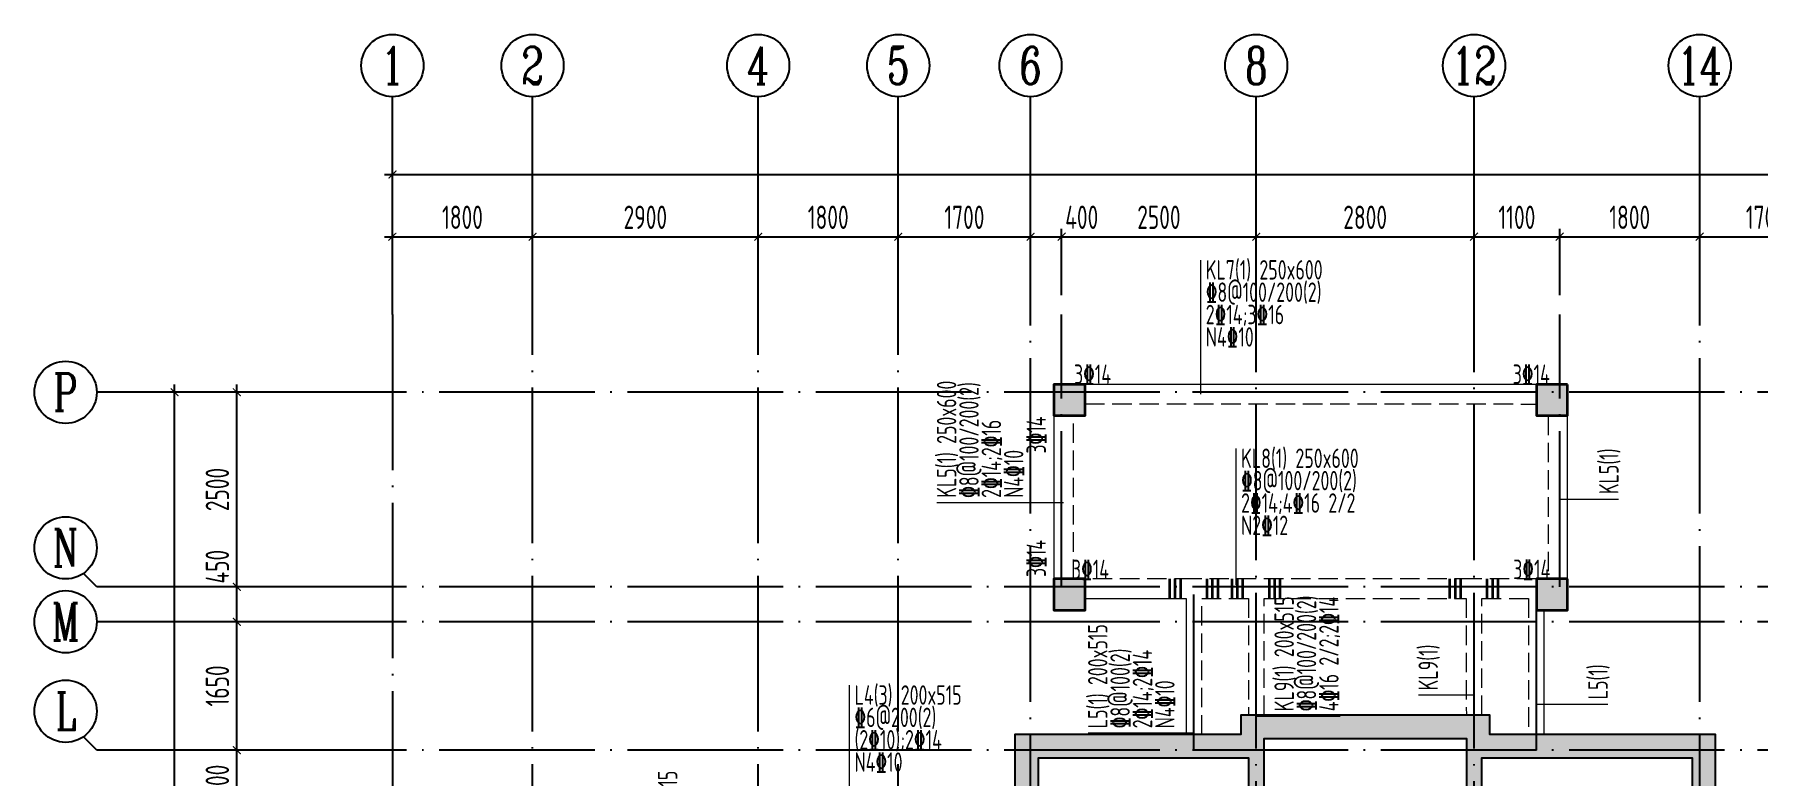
# Model space of a CAD drawing. Extents: x -461650 to 361314, y 245336 to 769729.
# Drawn here: x 99874 to 122029, y 714157 to 723697 of the extents above; entities that cross this region are included whole.
import ezdxf
from ezdxf.enums import TextEntityAlignment as Align

# ---------------------------------------------------------------- set-up
doc = ezdxf.new("R2010")
doc.units = 0
doc.header["$LTSCALE"] = 1000
doc.linetypes.add('DASH', pattern=[0.35, 0.25, -0.1])
doc.linetypes.add('DOTE', pattern=[2.42, 2, -0.2, 0.02, -0.2])
doc.layers.get('0').update_dxf_attribs({"linetype": 'CONTINUOUS'})
doc.layers.get('DEFPOINTS').update_dxf_attribs({"linetype": 'CONTINUOUS'})
for name, color, linetype in [('A-AXIS', 1, 'CONTINUOUS'), ('A-DOTE', 10, 'DOTE'), ('AXIS_NUM', 7, 'CONTINUOUS'), ('S-L主梁线', 4, 'DASH'), ('S-L梁编号', 6, 'CONTINUOUS'), ('S-L梁配筋', 7, 'CONTINUOUS'), ('S-Q墙填充', 252, 'CONTINUOUS'), ('S-Q墙实线', 6, 'CONTINUOUS'), ('S-Y一般标注', 3, 'CONTINUOUS'), ('S-Z柱填充', 252, 'CONTINUOUS'), ('S-Z柱实线', 6, 'CONTINUOUS')]:
    doc.layers.add(name, color=color, linetype=linetype)
doc.layers.add('梁附加箍筋', color=1, linetype='CONTINUOUS', lineweight=35)
doc.styles.add('TSSD_Axis', font='complex.shx', dxfattribs={"width": 0.7, "bigfont": 'hztxt.shx'})
doc.styles.add('TSSD_DIMENSION', font='Tssdeng.shx', dxfattribs={"width": 0.7, "bigfont": 'tssdchn.shx'})
doc.styles.add('TSSD_REIN', font='tssdeng.shx', dxfattribs={"width": 0.7, "height": 300, "bigfont": 'tssdchn.shx'})
doc.dimstyles.new('TSSD_100_100', dxfattribs={"dimtxt": 300, "dimasz": 100, "dimexe": 100, "dimexo": 250, "dimgap": 100, "dimtad": 1, "dimdec": 0, "dimzin": 0, "dimdsep": 46, "dimtxsty": 'TSSD_DIMENSION', "dimblk": 'ARCHTICK', "dimcen": 0, "dimdle": 100, "dimclrt": 7, "dimadec": 0, "dimazin": 0, "dimtfac": 1, "dimtdec": 0, "dimtix": 1, "dimtmove": 2, "dimatfit": 3, "dimldrblk": 'ARCHTICK', "dimfxl": 0, "dimtolj": 1, "dimtzin": 0, "dimarcsym": 0})

# ---------------------------------------------------------------- blocks, each defined once
blk = doc.blocks.new('ts_axno')
at = {"color": 0, "linetype": 'ByBlock', "lineweight": -2}
blk.add_circle((0, 0), 0.5, dxfattribs=at)
at = {"color": 0, "linetype": 'ByBlock', "lineweight": -2, "style": 'TSSD_Axis', "width": 0.7}
blk.add_attdef('A', text='', height=0.6, dxfattribs=at).set_placement((0, 0), align=Align.MIDDLE_CENTER)
blk = doc.blocks.new('_ArchTick')
at = {"color": 0, "linetype": 'ByBlock', "const_width": 0.15}
blk.add_lwpolyline([(-0.5, -0.5), (0.5, 0.5)], dxfattribs=at)
blk = doc.blocks.new('*D1621')
at = {"layer": 'DEFPOINTS', "color": 0}
for p in [(6400, 22100), (4600, 21100), (6400, 21100)]:
    blk.add_point(p, dxfattribs=at)
at = {"layer": 'S-Y一般标注', "color": 0, "lineweight": -2}
for p, q in [((4600, 21350), (4600, 22200)), ((6400, 21350), (6400, 22200)), ((4500, 22100), (6500, 22100))]:
    blk.add_line(p, q, dxfattribs=at)
at = {"layer": 'S-Y一般标注', "color": 0, "lineweight": -2, "xscale": 100, "yscale": 100, "zscale": 100, "rotation": 180}
blk.add_blockref('_ArchTick', (4600, 22100), dxfattribs=at)
at = {"layer": 'S-Y一般标注', "color": 0, "lineweight": -2, "xscale": 100, "yscale": 100, "zscale": 100}
blk.add_blockref('_ArchTick', (6400, 22100), dxfattribs=at)
at = {"layer": 'S-Y一般标注', "color": 7, "insert": (5500, 22350), "char_height": 300, "attachment_point": 5, "style": 'TSSD_DIMENSION'}
blk.add_mtext('\\A1;1800', dxfattribs=at)
blk = doc.blocks.new('*D1622')
at = {"layer": 'DEFPOINTS', "color": 0}
for p in [(9300, 22100), (6400, 21100), (9300, 21100)]:
    blk.add_point(p, dxfattribs=at)
at = {"layer": 'S-Y一般标注', "color": 0, "lineweight": -2}
for p, q in [((6400, 21350), (6400, 22200)), ((9300, 21350), (9300, 22200)), ((6300, 22100), (9400, 22100))]:
    blk.add_line(p, q, dxfattribs=at)
at = {"layer": 'S-Y一般标注', "color": 0, "lineweight": -2, "xscale": 100, "yscale": 100, "zscale": 100, "rotation": 180}
blk.add_blockref('_ArchTick', (6400, 22100), dxfattribs=at)
at = {"layer": 'S-Y一般标注', "color": 0, "lineweight": -2, "xscale": 100, "yscale": 100, "zscale": 100}
blk.add_blockref('_ArchTick', (9300, 22100), dxfattribs=at)
at = {"layer": 'S-Y一般标注', "color": 7, "insert": (7850, 22350), "char_height": 300, "attachment_point": 5, "style": 'TSSD_DIMENSION'}
blk.add_mtext('\\A1;2900', dxfattribs=at)
blk = doc.blocks.new('*D1623')
at = {"layer": 'DEFPOINTS', "color": 0}
for p in [(11100, 22100), (9300, 21100), (11100, 21100)]:
    blk.add_point(p, dxfattribs=at)
at = {"layer": 'S-Y一般标注', "color": 0, "lineweight": -2}
for p, q in [((9300, 21350), (9300, 22200)), ((11100, 21350), (11100, 22200)), ((9200, 22100), (11200, 22100))]:
    blk.add_line(p, q, dxfattribs=at)
at = {"layer": 'S-Y一般标注', "color": 0, "lineweight": -2, "xscale": 100, "yscale": 100, "zscale": 100, "rotation": 180}
blk.add_blockref('_ArchTick', (9300, 22100), dxfattribs=at)
at = {"layer": 'S-Y一般标注', "color": 0, "lineweight": -2, "xscale": 100, "yscale": 100, "zscale": 100}
blk.add_blockref('_ArchTick', (11100, 22100), dxfattribs=at)
at = {"layer": 'S-Y一般标注', "color": 7, "insert": (10200, 22350), "char_height": 300, "attachment_point": 5, "style": 'TSSD_DIMENSION'}
blk.add_mtext('\\A1;1800', dxfattribs=at)
blk = doc.blocks.new('*D1624')
at = {"layer": 'DEFPOINTS', "color": 0}
for p in [(12800, 22100), (11100, 21100), (12800, 21100)]:
    blk.add_point(p, dxfattribs=at)
at = {"layer": 'S-Y一般标注', "color": 0, "lineweight": -2}
for p, q in [((11100, 21350), (11100, 22200)), ((12800, 21350), (12800, 22200)), ((11000, 22100), (12900, 22100))]:
    blk.add_line(p, q, dxfattribs=at)
at = {"layer": 'S-Y一般标注', "color": 0, "lineweight": -2, "xscale": 100, "yscale": 100, "zscale": 100, "rotation": 180}
blk.add_blockref('_ArchTick', (11100, 22100), dxfattribs=at)
at = {"layer": 'S-Y一般标注', "color": 0, "lineweight": -2, "xscale": 100, "yscale": 100, "zscale": 100}
blk.add_blockref('_ArchTick', (12800, 22100), dxfattribs=at)
at = {"layer": 'S-Y一般标注', "color": 7, "insert": (11950, 22350), "char_height": 300, "attachment_point": 5, "style": 'TSSD_DIMENSION'}
blk.add_mtext('\\A1;1700', dxfattribs=at)
blk = doc.blocks.new('*D1625')
at = {"layer": 'DEFPOINTS', "color": 0}
for p in [(13200, 22100), (12800, 21100), (13200, 21100)]:
    blk.add_point(p, dxfattribs=at)
at = {"layer": 'S-Y一般标注', "color": 0, "lineweight": -2}
for p, q in [((12800, 21350), (12800, 22200)), ((13200, 21350), (13200, 22200)), ((12700, 22100), (13300, 22100))]:
    blk.add_line(p, q, dxfattribs=at)
at = {"layer": 'S-Y一般标注', "color": 0, "lineweight": -2, "xscale": 100, "yscale": 100, "zscale": 100, "rotation": 180}
blk.add_blockref('_ArchTick', (12800, 22100), dxfattribs=at)
at = {"layer": 'S-Y一般标注', "color": 0, "lineweight": -2, "xscale": 100, "yscale": 100, "zscale": 100}
blk.add_blockref('_ArchTick', (13200, 22100), dxfattribs=at)
at = {"layer": 'S-Y一般标注', "color": 7, "insert": (13458, 22350), "char_height": 300, "attachment_point": 5, "style": 'TSSD_DIMENSION'}
blk.add_mtext('\\A1;400', dxfattribs=at)
blk = doc.blocks.new('*D1626')
at = {"layer": 'DEFPOINTS', "color": 0}
for p in [(18500, 22100), (15700, 21100), (18500, 21100)]:
    blk.add_point(p, dxfattribs=at)
at = {"layer": 'S-Y一般标注', "color": 0, "lineweight": -2}
for p, q in [((15700, 21350), (15700, 22200)), ((18500, 21350), (18500, 22200)), ((15600, 22100), (18600, 22100))]:
    blk.add_line(p, q, dxfattribs=at)
at = {"layer": 'S-Y一般标注', "color": 0, "lineweight": -2, "xscale": 100, "yscale": 100, "zscale": 100, "rotation": 180}
blk.add_blockref('_ArchTick', (15700, 22100), dxfattribs=at)
at = {"layer": 'S-Y一般标注', "color": 0, "lineweight": -2, "xscale": 100, "yscale": 100, "zscale": 100}
blk.add_blockref('_ArchTick', (18500, 22100), dxfattribs=at)
at = {"layer": 'S-Y一般标注', "color": 7, "insert": (17100, 22350), "char_height": 300, "attachment_point": 5, "style": 'TSSD_DIMENSION'}
blk.add_mtext('\\A1;2800', dxfattribs=at)
blk = doc.blocks.new('*D1627')
at = {"layer": 'DEFPOINTS', "color": 0}
for p in [(19600, 22100), (18500, 21100), (19600, 21100)]:
    blk.add_point(p, dxfattribs=at)
at = {"layer": 'S-Y一般标注', "color": 0, "lineweight": -2}
for p, q in [((18500, 21350), (18500, 22200)), ((19600, 21350), (19600, 22200)), ((18400, 22100), (19700, 22100))]:
    blk.add_line(p, q, dxfattribs=at)
at = {"layer": 'S-Y一般标注', "color": 0, "lineweight": -2, "xscale": 100, "yscale": 100, "zscale": 100, "rotation": 180}
blk.add_blockref('_ArchTick', (18500, 22100), dxfattribs=at)
at = {"layer": 'S-Y一般标注', "color": 0, "lineweight": -2, "xscale": 100, "yscale": 100, "zscale": 100}
blk.add_blockref('_ArchTick', (19600, 22100), dxfattribs=at)
at = {"layer": 'S-Y一般标注', "color": 7, "insert": (19050, 22350), "char_height": 300, "attachment_point": 5, "style": 'TSSD_DIMENSION'}
blk.add_mtext('\\A1;1100', dxfattribs=at)
blk = doc.blocks.new('*D1628')
at = {"layer": 'DEFPOINTS', "color": 0}
for p in [(23100, 22100), (21400, 21100), (23100, 21100)]:
    blk.add_point(p, dxfattribs=at)
at = {"layer": 'S-Y一般标注', "color": 0, "lineweight": -2}
for p, q in [((21400, 21350), (21400, 22200)), ((23100, 21350), (23100, 22200)), ((21300, 22100), (23200, 22100))]:
    blk.add_line(p, q, dxfattribs=at)
at = {"layer": 'S-Y一般标注', "color": 0, "lineweight": -2, "xscale": 100, "yscale": 100, "zscale": 100, "rotation": 180}
blk.add_blockref('_ArchTick', (21400, 22100), dxfattribs=at)
at = {"layer": 'S-Y一般标注', "color": 0, "lineweight": -2, "xscale": 100, "yscale": 100, "zscale": 100}
blk.add_blockref('_ArchTick', (23100, 22100), dxfattribs=at)
at = {"layer": 'S-Y一般标注', "color": 7, "insert": (22250, 22350), "char_height": 300, "attachment_point": 5, "style": 'TSSD_DIMENSION'}
blk.add_mtext('\\A1;1700', dxfattribs=at)
blk = doc.blocks.new('*D1643')
at = {"layer": 'DEFPOINTS', "color": 0}
for p in [(54600, 22900), (4600, 21100), (54600, 21100)]:
    blk.add_point(p, dxfattribs=at)
at = {"layer": 'S-Y一般标注', "color": 0, "lineweight": -2}
for p, q in [((4500, 22900), (54700, 22900)), ((4600, 21350), (4600, 23000)), ((54600, 21350), (54600, 23000))]:
    blk.add_line(p, q, dxfattribs=at)
at = {"layer": 'S-Y一般标注', "color": 0, "lineweight": -2, "xscale": 100, "yscale": 100, "zscale": 100, "rotation": 180}
blk.add_blockref('_ArchTick', (4600, 22900), dxfattribs=at)
at = {"layer": 'S-Y一般标注', "color": 0, "lineweight": -2, "xscale": 100, "yscale": 100, "zscale": 100}
blk.add_blockref('_ArchTick', (54600, 22900), dxfattribs=at)
at = {"layer": 'S-Y一般标注', "color": 7, "insert": (29600, 23150), "char_height": 300, "attachment_point": 5, "style": 'TSSD_DIMENSION'}
blk.add_mtext('\\A1;50000', dxfattribs=at)
blk = doc.blocks.new('*D1650')
at = {"layer": 'DEFPOINTS', "color": 0}
for p in [(1800, 20100), (3600, 20100), (3600, 4600)]:
    blk.add_point(p, dxfattribs=at)
at = {"layer": 'S-Y一般标注', "color": 0, "lineweight": -2}
for p, q in [((1800, 4500), (1800, 20200)), ((3350, 20100), (1700, 20100)), ((3350, 4600), (1700, 4600))]:
    blk.add_line(p, q, dxfattribs=at)
at = {"layer": 'S-Y一般标注', "color": 0, "lineweight": -2, "xscale": 100, "yscale": 100, "zscale": 100}
for p, rotation in [((1800, 20100), 90), ((1800, 4600), 270)]:
    blk.add_blockref('_ArchTick', p, dxfattribs=dict(at, rotation=rotation))
at = {"layer": 'S-Y一般标注', "color": 7, "insert": (1550, 12350), "char_height": 300, "attachment_point": 5, "rotation": 90, "style": 'TSSD_DIMENSION'}
blk.add_mtext('\\A1;15500', dxfattribs=at)
blk = doc.blocks.new('*D1651')
at = {"layer": 'DEFPOINTS', "color": 0}
for p in [(2600, 15500), (3600, 15500), (3600, 14700)]:
    blk.add_point(p, dxfattribs=at)
at = {"layer": 'S-Y一般标注', "color": 0, "lineweight": -2}
for p, q in [((2600, 14600), (2600, 15600)), ((3350, 15500), (2500, 15500)), ((3350, 14700), (2500, 14700))]:
    blk.add_line(p, q, dxfattribs=at)
at = {"layer": 'S-Y一般标注', "color": 0, "lineweight": -2, "xscale": 100, "yscale": 100, "zscale": 100}
for p, rotation in [((2600, 15500), 90), ((2600, 14700), 270)]:
    blk.add_blockref('_ArchTick', p, dxfattribs=dict(at, rotation=rotation))
at = {"layer": 'S-Y一般标注', "color": 7, "insert": (2350, 15100), "char_height": 300, "attachment_point": 5, "rotation": 90, "style": 'TSSD_DIMENSION'}
blk.add_mtext('\\A1;800', dxfattribs=at)
blk = doc.blocks.new('*D1652')
at = {"layer": 'DEFPOINTS', "color": 0}
for p in [(2600, 17600), (3600, 17600), (3600, 17150)]:
    blk.add_point(p, dxfattribs=at)
at = {"layer": 'S-Y一般标注', "color": 0, "lineweight": -2}
for p, q in [((3350, 17600), (2500, 17600)), ((2600, 17050), (2600, 17700)), ((3350, 17150), (2500, 17150))]:
    blk.add_line(p, q, dxfattribs=at)
at = {"layer": 'S-Y一般标注', "color": 0, "lineweight": -2, "xscale": 100, "yscale": 100, "zscale": 100}
for p, rotation in [((2600, 17600), 90), ((2600, 17150), 270)]:
    blk.add_blockref('_ArchTick', p, dxfattribs=dict(at, rotation=rotation))
at = {"layer": 'S-Y一般标注', "color": 7, "insert": (2350, 17858), "char_height": 300, "attachment_point": 5, "rotation": 90, "style": 'TSSD_DIMENSION'}
blk.add_mtext('\\A1;450', dxfattribs=at)
blk = doc.blocks.new('*D1653')
at = {"layer": 'DEFPOINTS', "color": 0}
for p in [(2600, 20100), (3600, 20100), (3600, 17600)]:
    blk.add_point(p, dxfattribs=at)
at = {"layer": 'S-Y一般标注', "color": 0, "lineweight": -2}
for p, q in [((2600, 17500), (2600, 20200)), ((3350, 20100), (2500, 20100)), ((3350, 17600), (2500, 17600))]:
    blk.add_line(p, q, dxfattribs=at)
at = {"layer": 'S-Y一般标注', "color": 0, "lineweight": -2, "xscale": 100, "yscale": 100, "zscale": 100}
for p, rotation in [((2600, 20100), 90), ((2600, 17600), 270)]:
    blk.add_blockref('_ArchTick', p, dxfattribs=dict(at, rotation=rotation))
at = {"layer": 'S-Y一般标注', "color": 7, "insert": (2350, 18850), "char_height": 300, "attachment_point": 5, "rotation": 90, "style": 'TSSD_DIMENSION'}
blk.add_mtext('\\A1;2500', dxfattribs=at)
blk = doc.blocks.new('*D1656')
at = {"layer": 'DEFPOINTS', "color": 0}
for p in [(15700, 22100), (13200, 21100), (15700, 21100)]:
    blk.add_point(p, dxfattribs=at)
at = {"layer": 'S-Y一般标注', "color": 0, "lineweight": -2}
for p, q in [((13200, 21350), (13200, 22200)), ((15700, 21350), (15700, 22200)), ((13100, 22100), (15800, 22100))]:
    blk.add_line(p, q, dxfattribs=at)
at = {"layer": 'S-Y一般标注', "color": 0, "lineweight": -2, "xscale": 100, "yscale": 100, "zscale": 100, "rotation": 180}
blk.add_blockref('_ArchTick', (13200, 22100), dxfattribs=at)
at = {"layer": 'S-Y一般标注', "color": 0, "lineweight": -2, "xscale": 100, "yscale": 100, "zscale": 100}
blk.add_blockref('_ArchTick', (15700, 22100), dxfattribs=at)
at = {"layer": 'S-Y一般标注', "color": 7, "insert": (14450, 22350), "char_height": 300, "attachment_point": 5, "style": 'TSSD_DIMENSION'}
blk.add_mtext('\\A1;2500', dxfattribs=at)
blk = doc.blocks.new('*D1657')
at = {"layer": 'DEFPOINTS', "color": 0}
for p in [(21400, 22100), (19600, 21100), (21400, 21100)]:
    blk.add_point(p, dxfattribs=at)
at = {"layer": 'S-Y一般标注', "color": 0, "lineweight": -2}
for p, q in [((19600, 21350), (19600, 22200)), ((21400, 21350), (21400, 22200)), ((19500, 22100), (21500, 22100))]:
    blk.add_line(p, q, dxfattribs=at)
at = {"layer": 'S-Y一般标注', "color": 0, "lineweight": -2, "xscale": 100, "yscale": 100, "zscale": 100, "rotation": 180}
blk.add_blockref('_ArchTick', (19600, 22100), dxfattribs=at)
at = {"layer": 'S-Y一般标注', "color": 0, "lineweight": -2, "xscale": 100, "yscale": 100, "zscale": 100}
blk.add_blockref('_ArchTick', (21400, 22100), dxfattribs=at)
at = {"layer": 'S-Y一般标注', "color": 7, "insert": (20500, 22350), "char_height": 300, "attachment_point": 5, "style": 'TSSD_DIMENSION'}
blk.add_mtext('\\A1;1800', dxfattribs=at)
blk = doc.blocks.new('*D1690')
at = {"layer": 'DEFPOINTS', "color": 0}
for p in [(2600, 17150), (3600, 17150), (3600, 15500)]:
    blk.add_point(p, dxfattribs=at)
at = {"layer": 'S-Y一般标注', "color": 0, "lineweight": -2}
for p, q in [((3350, 17150), (2500, 17150)), ((2600, 15400), (2600, 17250)), ((3350, 15500), (2500, 15500))]:
    blk.add_line(p, q, dxfattribs=at)
at = {"layer": 'S-Y一般标注', "color": 0, "lineweight": -2, "xscale": 100, "yscale": 100, "zscale": 100}
for p, rotation in [((2600, 17150), 90), ((2600, 15500), 270)]:
    blk.add_blockref('_ArchTick', p, dxfattribs=dict(at, rotation=rotation))
at = {"layer": 'S-Y一般标注', "color": 7, "insert": (2350, 16325), "char_height": 300, "attachment_point": 5, "rotation": 90, "style": 'TSSD_DIMENSION'}
blk.add_mtext('\\A1;1650', dxfattribs=at)
blk = doc.blocks.new('20210807.15313460')
at = {"layer": 'S-Q墙填充', "ltscale": 0.5}
h = blk.add_hatch(dxfattribs=at)
h.set_pattern_fill('ARMORED', color=252, scale=30, style=0)
h.set_pattern_definition([(50, (11951.9, 28771.39), (215.17805, -18.82564), [22.5, -247.5]), (355, (11951.9, 28771.4), (-41.6254, 225.65764), [18, -198]), (100.4514, (11969.82, 28769.82), (173.5528, 206.83186), [19.12206, -210.34263]), (46.1842, (11951.9, 28831.4), (320.1723, -49.6557), [33.75, -371.25]), (96.6356, (11978.57, 28827.25), (280.3988, 292.2354), [28.6831, -315.5139]), (351.1842, (11951.9, 28831.4), (280.3986, 292.2356), [27, -297]), (21, (11981.9, 28816.39), (179.07212, -120.78567), [22.5, -247.5]), (326, (11981.9, 28816.4), (72.9946, 217.545), [18, -198]), (71.4514, (11996.82, 28806.32), (252.0668, 96.75915), [19.12206, -210.34263]), (37.5, (11951.89, 28771.39), (3.647957, 99.868156), [0, -195.6, 0, -201, 0, -198.75]), (7.5, (11951.89, 28771.39), (78.92086, 118.32351), [0, -114.6, 0, -191.1, 0, -75.75]), (327.5, (11884.99, 28771.39), (160.14673, -6.76646), [0, -75, 0, -234, 0, -310.5]), (317.5, (11855, 28771.39), (174.95585, 30.0315), [0, -97.5, 0, -155.4, 0, -220.5]), (45, (11951.9, 28771.39), (-106.06602, 106.06602), [])])
h.paths.add_polyline_path([(111216, 66240), (109616, 66240), (109216, 66240), (106316, 66240), (105866, 66240), (104966, 66240), (104516, 66240), (103016, 66240), (103016, 67040), (103016, 68040), (102366, 68040), (100716, 68038), (100116, 68041), (100115, 68290), (96916, 68290), (96916, 68040), (96316, 68040), (94716, 68040), (94016, 68040), (94016, 67040), (94016, 66240), (81316, 66240), (80866, 66240), (79966, 66240), (79516, 66240), (78016, 66240), (78016, 67040), (78016, 68040), (77366, 68040), (75715, 68040), (75116, 68040), (75116, 68290), (71916, 68290), (71916, 68040), (71316, 68040), (69716, 68040), (69016, 68040), (69016, 67040), (69016, 66240), (60816, 66240), (60816, 63240), (60816, 60640), (60816, 58540), (63616, 58540), (70116, 58539), (70116, 57340), (71166, 57340), (73516, 57340), (75866, 57340), (76916, 57340), (76916, 58440), (82516, 58440), (83416, 58440), (86016, 58440), (88616, 58440), (89516, 58440), (95116, 58440), (95116, 57440), (96166, 57440), (98516, 57440), (100866, 57440), (101916, 57440), (101916, 58540), (107516, 58540), (108416, 58540), (111216, 58540)])
h.paths.add_polyline_path([(64616, 58840), (64616, 60290), (64416, 60290), (64416, 58840), (63616, 58840), (61116, 58840), (61116, 60640), (61116, 63140), (61816, 63140), (61816, 63340), (61116, 63340), (61116, 65940), (61516, 65940), (62416, 65940), (62716, 65940), (62716, 65290), (62916, 65290), (62916, 65940), (65616, 65940), (65616, 63140), (65816, 63140), (65816, 65940), (66166, 65940), (67066, 65940), (67416, 65940), (67416, 65140), (67616, 65140), (67616, 65940), (69316, 65940), (69316, 67040), (69316, 67740), (69716, 67740), (71316, 67740), (72016, 67740), (72016, 66540), (72216, 66540), (72216, 67840), (72216, 67990), (74816, 67990), (74816, 67840), (74816, 66540), (75016, 66540), (75016, 67740), (75715, 67740), (77366, 67740), (77716, 67740), (77716, 67040), (77716, 65940), (79416, 65940), (79416, 65140), (79616, 65140), (79616, 65940), (79966, 65940), (80866, 65940), (81216, 65940), (81216, 63140), (81416, 63140), (81416, 65940), (84116, 65940), (84116, 63140), (84316, 63140), (84316, 65940), (84616, 65940), (85616, 65940), (85916, 65940), (85916, 65940), (86116, 65940), (86116, 65940), (86416, 65940), (87416, 65940), (87716, 65940), (87716, 63139), (87916, 63139), (87916, 65940), (90616, 65940), (90616, 63140), (90816, 63140), (90816, 65940), (91166, 65940), (92066, 65940), (92416, 65940), (92416, 65140), (92616, 65140), (92616, 65940), (94316, 65940), (94316, 67040), (94316, 67740), (94716, 67740), (96316, 67740), (97016, 67740), (97016, 66540), (97216, 66540), (97216, 67990), (99816, 67990), (99816, 66540), (100016, 66540), (100016, 67740), (100716, 67740), (102366, 67740), (102716, 67740), (102716, 67040), (102716, 65940), (104416, 65940), (104416, 65140), (104616, 65140), (104616, 65940), (104966, 65940), (105866, 65940), (106216, 65940), (106216, 63140), (106416, 63140), (106416, 65940), (109116, 65940), (109116, 65290), (109316, 65290), (109316, 65940), (109616, 65940), (110516, 65940), (110916, 65940), (110916, 63340), (110216, 63340), (110216, 63140), (110916, 63140), (110916, 60640), (110916, 58840), (108416, 58840), (107616, 58840), (107616, 60290), (107416, 60290), (107416, 58840), (101916, 58840), (101916, 59090), (101616, 59090), (101616, 58740), (101616, 57740), (100866, 57740), (98516, 57740), (96166, 57740), (95416, 57740), (95416, 58740), (95416, 59090), (95116, 59090), (95116, 58740), (89616, 58740), (89616, 60290), (89416, 60290), (89416, 58740), (88616, 58740), (86016, 58740), (83416, 58740), (82616, 58740), (82616, 60290), (82416, 60290), (82416, 58740), (76916, 58739), (76916, 59090), (76616, 59090), (76616, 58739), (76616, 57640), (75866, 57640), (73516, 57640), (71166, 57640), (70416, 57640), (70416, 58739), (70416, 59090), (70116, 59090), (70116, 58839)], flags=16)
at = {"layer": 'S-Z柱填充'}
for points in [[(69916, 72540), (69516, 72540), (69516, 72140), (69916, 72140)], [(76116, 72540), (75716, 72540), (75716, 72140), (76116, 72140)], [(69916, 70040), (69516, 70040), (69516, 69640), (69916, 69640)], [(76116, 70040), (75716, 70040), (75716, 69640), (76116, 69640)]]:
    blk.add_hatch(color=256, dxfattribs=at).paths.add_polyline_path(points)
at = {"layer": 'S-L主梁线', "linetype": 'ByBlock', "lineweight": 18}
for p, q in [((75716, 72539), (69916, 72540)), ((69516, 72140), (69516, 70040)), ((76116, 70040), (76116, 72140)), ((69916, 69790), (71215, 69790)), ((71215, 69790), (71215, 68040)), ((75815, 68040), (75815, 69640))]:
    blk.add_line(p, q, dxfattribs=at)
at = {"layer": 'S-L主梁线', "linetype": 'DASH', "lineweight": 18}
for p, q in [((69916, 72290), (75716, 72289)), ((69766, 70040), (69766, 72140)), ((75866, 72140), (75866, 70040)), ((71315, 70040), (69916, 70040)), ((72116, 70040), (71315, 70040)), ((74915, 70040), (72116, 70040)), ((75716, 70040), (74915, 70040)), ((71415, 68040), (71415, 69790)), ((71415, 69790), (72016, 69790)), ((72016, 69790), (72016, 68290)), ((72216, 68290), (72216, 69790)), ((72216, 69790), (74815, 69790)), ((74815, 69790), (74816, 68290)), ((75016, 68290), (75015, 69790)), ((75015, 69790), (75615, 69790)), ((75615, 69790), (75615, 68040))]:
    blk.add_line(p, q, dxfattribs=at)
at = {"layer": 'S-Q墙实线'}
for points in [[(79516, 66240), (78016, 66240), (78016, 68040), (75116, 68040), (75116, 68290), (71916, 68290), (71916, 68040), (69016, 68040), (69016, 66240), (60816, 66240), (60816, 58540), (70116, 58539), (70116, 57340), (70966, 57340), (73516, 57340), (76066, 57340), (76916, 57340), (76916, 58440), (95116, 58440)], [(69316, 65940), (69316, 67740), (72016, 67740), (72016, 66540)], [(72216, 66540), (72216, 67940), (72216, 67990), (74816, 67990), (74816, 67940), (74816, 66540)], [(75016, 66540), (75016, 67740), (77716, 67740), (77716, 65940)]]:
    blk.add_lwpolyline(points, dxfattribs=at)
at = {"layer": 'S-Z柱实线', "lineweight": 35}
for points in [[(69916, 72540), (69516, 72540), (69516, 72140), (69916, 72140)], [(76116, 72540), (75716, 72540), (75716, 72140), (76116, 72140)], [(69916, 70040), (69516, 70040), (69516, 69640), (69916, 69640)], [(76116, 70040), (75716, 70040), (75716, 69640), (76116, 69640)]]:
    blk.add_lwpolyline(points, close=True, dxfattribs=at)
blk = doc.blocks.new('20210726.16350016')
at = {"layer": 'A-AXIS'}
for p, q in [((4600, 21100), (4600, 23900)), ((6400, 21100), (6400, 23900)), ((9300, 21100), (9300, 23900)), ((11100, 21100), (11100, 23900)), ((12800, 21100), (12800, 23900)), ((15700, 21100), (15700, 23900)), ((18500, 21100), (18500, 23900)), ((21400, 21100), (21400, 23900)), ((3600, 20100), (800, 20100)), ((800, 17600), (628.4, 17771.7)), ((3600, 17600), (800, 17600)), ((3600, 17150), (800, 17150)), ((800, 15500), (628.4, 15671.7)), ((3600, 15500), (800, 15500))]:
    blk.add_line(p, q, dxfattribs=at)
at = {"layer": 'A-DOTE'}
for p, q in [((4600, 21100), (4600, 3600)), ((6400, 10900), (6400, 21100)), ((9300, 10900), (9300, 21100)), ((11100, 10900), (11100, 21100)), ((12800, 13700), (12800, 21100)), ((13200, 17600), (13200, 21100)), ((15700, 13100.3), (15700, 21100)), ((18500, 13100.3), (18500, 21100)), ((19600, 17600), (19600, 21100)), ((21400, 13700), (21400, 21100)), ((55600, 20100), (3600, 20100)), ((55600, 17600), (3600, 17600)), ((14900, 15500), (14900, 17600)), ((19300, 15500), (19300, 17600)), ((55600, 17150), (3600, 17150)), ((55600, 15500), (3600, 15500))]:
    blk.add_line(p, q, dxfattribs=at)
at = {"layer": 'A-AXIS'}
ref = blk.add_blockref('ts_axno', (4600, 24300), dxfattribs=dict(at, xscale=800, yscale=800, zscale=800))
ref.add_attrib('1', '1', dxfattribs={"layer": 'AXIS_NUM', "height": 480, "style": 'TSSD_Axis', "width": 0.7}).set_placement((4600, 24300), align=Align.MIDDLE_CENTER)
ref = blk.add_blockref('ts_axno', (6400, 24300), dxfattribs=dict(at, xscale=800, yscale=800, zscale=800))
ref.add_attrib('2', '2', dxfattribs={"layer": 'AXIS_NUM', "height": 480, "style": 'TSSD_Axis', "width": 0.7}).set_placement((6400, 24300), align=Align.MIDDLE_CENTER)
ref = blk.add_blockref('ts_axno', (9300, 24300), dxfattribs=dict(at, xscale=800, yscale=800, zscale=800))
ref.add_attrib('3', '4', dxfattribs={"layer": 'AXIS_NUM', "height": 480, "style": 'TSSD_Axis', "width": 0.7}).set_placement((9300, 24300), align=Align.MIDDLE_CENTER)
ref = blk.add_blockref('ts_axno', (11100, 24300), dxfattribs=dict(at, xscale=800, yscale=800, zscale=800))
ref.add_attrib('4', '5', dxfattribs={"layer": 'AXIS_NUM', "height": 480, "style": 'TSSD_Axis', "width": 0.7}).set_placement((11100, 24300), align=Align.MIDDLE_CENTER)
ref = blk.add_blockref('ts_axno', (12800, 24300), dxfattribs=dict(at, xscale=800, yscale=800, zscale=800))
ref.add_attrib('5', '6', dxfattribs={"layer": 'AXIS_NUM', "height": 480, "style": 'TSSD_Axis', "width": 0.7}).set_placement((12800, 24300), align=Align.MIDDLE_CENTER)
ref = blk.add_blockref('ts_axno', (15700, 24300), dxfattribs=dict(at, xscale=800, yscale=800, zscale=800))
ref.add_attrib('6', '8', dxfattribs={"layer": 'AXIS_NUM', "height": 480, "style": 'TSSD_Axis', "width": 0.7}).set_placement((15700, 24300), align=Align.MIDDLE_CENTER)
ref = blk.add_blockref('ts_axno', (18500, 24300), dxfattribs=dict(at, xscale=800, yscale=800, zscale=800))
ref.add_attrib('7', '12', dxfattribs={"layer": 'AXIS_NUM', "height": 480, "style": 'TSSD_Axis', "width": 0.7}).set_placement((18500, 24300), align=Align.MIDDLE_CENTER)
ref = blk.add_blockref('ts_axno', (21400, 24300), dxfattribs=dict(at, xscale=800, yscale=800, zscale=800))
ref.add_attrib('8', '14', dxfattribs={"layer": 'AXIS_NUM', "height": 480, "style": 'TSSD_Axis', "width": 0.7}).set_placement((21400, 24300), align=Align.MIDDLE_CENTER)
ref = blk.add_blockref('ts_axno', (400, 20100), dxfattribs=dict(at, xscale=800, yscale=800, zscale=800))
ref.add_attrib('G', 'P', dxfattribs={"layer": 'AXIS_NUM', "height": 480, "style": 'TSSD_Axis', "width": 0.7}).set_placement((400, 20100), align=Align.MIDDLE_CENTER)
ref = blk.add_blockref('ts_axno', (400, 18100), dxfattribs=dict(at, xscale=800, yscale=800, zscale=800))
ref.add_attrib('G', 'N', dxfattribs={"layer": 'AXIS_NUM', "height": 480, "style": 'TSSD_Axis', "width": 0.7}).set_placement((400, 18100), align=Align.MIDDLE_CENTER)
ref = blk.add_blockref('ts_axno', (400, 17150), dxfattribs=dict(at, xscale=800, yscale=800, zscale=800))
ref.add_attrib('G', 'M', dxfattribs={"layer": 'AXIS_NUM', "height": 480, "style": 'TSSD_Axis', "width": 0.7}).set_placement((400, 17150), align=Align.MIDDLE_CENTER)
ref = blk.add_blockref('ts_axno', (400, 16000), dxfattribs=dict(at, xscale=800, yscale=800, zscale=800))
ref.add_attrib('G', 'L', dxfattribs={"layer": 'AXIS_NUM', "height": 480, "style": 'TSSD_Axis', "width": 0.7}).set_placement((400, 16000), align=Align.MIDDLE_CENTER)
at = {"layer": 'S-Y一般标注'}
for base, p1, p2, picture, middle in [((54600, 22900), (4600, 21100), (54600, 21100), '*D1643', (29600, 23150)), ((6400, 22100), (4600, 21100), (6400, 21100), '*D1621', (5500, 22350)), ((9300, 22100), (6400, 21100), (9300, 21100), '*D1622', (7850, 22350)), ((11100, 22100), (9300, 21100), (11100, 21100), '*D1623', (10200, 22350)), ((12800, 22100), (11100, 21100), (12800, 21100), '*D1624', (11950, 22350)), ((15700, 22100), (13200, 21100), (15700, 21100), '*D1656', (14450, 22350)), ((18500, 22100), (15700, 21100), (18500, 21100), '*D1626', (17100, 22350)), ((19600, 22100), (18500, 21100), (19600, 21100), '*D1627', (19050, 22350)), ((21400, 22100), (19600, 21100), (21400, 21100), '*D1657', (20500, 22350)), ((23100, 22100), (21400, 21100), (23100, 21100), '*D1628', (22250, 22350))]:
    dim = blk.add_linear_dim(base=base, p1=p1, p2=p2, dimstyle='TSSD_100_100', dxfattribs=at)
    dim.commit()
    dim.dimension.update_dxf_attribs({"geometry": picture, "text_midpoint": middle})
dim = blk.add_linear_dim(base=(13200, 22100), p1=(12800, 21100), p2=(13200, 21100), dimstyle='TSSD_100_100', dxfattribs=at)
dim.commit()
dim.dimension.update_dxf_attribs({"geometry": '*D1625', "text_midpoint": (13458.1, 22350), "dimtype": 160})
for base, p1, p2, picture, middle in [((1800, 20100), (3600, 4600), (3600, 20100), '*D1650', (1550, 12350)), ((2600, 20100), (3600, 17600), (3600, 20100), '*D1653', (2350, 18850)), ((2600, 17150), (3600, 15500), (3600, 17150), '*D1690', (2350, 16325)), ((2600, 15500), (3600, 14700), (3600, 15500), '*D1651', (2350, 15100))]:
    dim = blk.add_linear_dim(base=base, p1=p1, p2=p2, angle=90, dimstyle='TSSD_100_100', dxfattribs=at)
    dim.commit()
    dim.dimension.update_dxf_attribs({"geometry": picture, "text_midpoint": middle})
dim = blk.add_linear_dim(base=(2600, 17600), p1=(3600, 17150), p2=(3600, 17600), angle=90, dimstyle='TSSD_100_100', dxfattribs=at)
dim.commit()
dim.dimension.update_dxf_attribs({"geometry": '*D1652', "text_midpoint": (2350, 17858.1), "dimtype": 160})

msp = doc.modelspace()

# ---------------------------------------------------------------- linework, layer by layer
at = {"layer": 'S-L梁编号', "lineweight": 18}
for p, q in [((114862.63, 719072.08), (114862.63, 720796.47)), ((115316.61, 716622.22), (115316.61, 718374.09)), ((113098.54, 717677.36), (111469.87, 717677.36)), ((119474.28, 717724.69), (120229.74, 717724.69)), ((110349.21, 713697.08), (110349.21, 715330.4)), ((118373.02, 715202.41), (117659.09, 715202.41)), ((119173.17, 715087.33), (120090.94, 715087.33)), ((115573.54, 714934.17), (116651.75, 714934.17)), ((114773.38, 714714.85), (113412.23, 714714.85))]:
    msp.add_line(p, q, dxfattribs=at)
at = {"layer": '梁附加箍筋', "lineweight": 35}
for p, q in [((114463.07, 716447.07), (114463.06, 716697.07)), ((114533.07, 716447.08), (114533.06, 716697.08)), ((114603.07, 716447.08), (114603.06, 716697.08)), ((114943.07, 716447.09), (114943.06, 716697.09)), ((115013.07, 716447.09), (115013.06, 716697.09)), ((115083.07, 716447.09), (115083.06, 716697.09)), ((115263.55, 716447.09), (115263.55, 716697.09)), ((115333.55, 716447.09), (115333.55, 716697.09)), ((115403.55, 716447.1), (115403.55, 716697.1)), ((115743.55, 716447.1), (115743.55, 716697.1)), ((115813.55, 716447.1), (115813.55, 716697.1)), ((115883.55, 716447.11), (115883.55, 716697.11)), ((118062.85, 716447.15), (118062.84, 716697.15)), ((118132.85, 716447.16), (118132.84, 716697.16)), ((118202.85, 716447.16), (118202.84, 716697.16)), ((118542.85, 716447.17), (118542.84, 716697.17)), ((118612.85, 716447.17), (118612.84, 716697.17)), ((118682.85, 716447.17), (118682.84, 716697.17))]:
    msp.add_line(p, q, dxfattribs=at)

# ---------------------------------------------------------------- block references
at = {"layer": 'A-DOTE'}
msp.add_blockref('20210726.16350016', (99873.54, 698997.03), dxfattribs=at)
at = {"layer": 'S-Q墙填充'}
msp.add_blockref('20210807.15313460', (43457.9, 646657.52), dxfattribs=at)

# ---------------------------------------------------------------- texts
at = {"layer": 'S-L梁编号', "color": 6, "style": 'TSSD_REIN', "width": 0.7}
for s, p in [('KL7(1) 250x600', (114925.13, 720546.47)), ('KL8(1) 250x600', (115379.11, 718124.09)), ('L4(3) 200x515', (110411.71, 715080.4))]:
    msp.add_text(s, height=250, dxfattribs=at).set_placement(p)
for s, p in [('KL5(1) 250x600', (111719.87, 717739.86)), ('KL5(1)', (120229.74, 717787.19)), ('KL9(1) 200x515', (116057.52, 714996.67)), ('L5(1) 200x515', (113662.23, 714777.35)), ('KL9(1)', (117909.09, 715264.91)), ('L5(1)', (120090.94, 715149.83)), ('XL2 200x515', (108134.79, 712959.54))]:
    msp.add_text(s, height=250, rotation=90, dxfattribs=at).set_placement(p)
at = {"layer": 'S-L梁配筋', "color": 7, "style": 'TSSD_REIN', "width": 0.7}
for s, p in [('%%1328@100/200(2)', (114925.13, 720258.97)), ('2%%13214;3%%13216', (114925.13, 719971.47)), ('N4%%13210', (114925.13, 719683.97)), ('%%1328@100/200(2)', (115379.11, 717836.59)), ('N2%%13212', (115379.11, 717261.59)), ('3%%13214', (113205.43, 716694.65)), ('%%1326@200(2)', (110411.71, 714792.9)), ('(2%%13210);2%%13214', (110411.71, 714505.4)), ('N4%%13210', (110411.71, 714217.9))]:
    msp.add_text(s, height=250, dxfattribs=at).set_placement(p)
for s, rotation, p in [('3%%13214', 360, (113232.5, 719204.09)), ('%%1328@100/200(2)', 90, (112007.37, 717739.86)), ('2%%13214;2%%13216', 90, (112294.87, 717739.86)), ('N4%%13210', 90, (112582.37, 717739.86)), ('3%%13214', 90, (112872, 716722.5)), ('%%1328@100/200(2)', 90, (116345.02, 714996.67)), ('4%%13216 2/2;2%%13214', 90, (116632.52, 714996.67)), ('%%1328@100(2)', 90, (113949.73, 714777.35)), ('2%%13214;2%%13214', 90, (114237.23, 714777.35)), ('N4%%13210', 90, (114524.73, 714777.35))]:
    msp.add_text(s, height=250, rotation=rotation, dxfattribs=at).set_placement(p)
for rotation, p in [(360, (119346.64, 719204.09)), (90, (112872, 718785.73))]:
    msp.add_text('3%%13214', height=250, rotation=rotation, dxfattribs=at).set_placement(p, align=Align.RIGHT)
at = {"layer": 'S-L梁配筋', "color": 1, "style": 'TSSD_REIN', "width": 0.7}
msp.add_text('2%%13214;4%%13216 2/2', height=250, dxfattribs=at).set_placement((115379.11, 717549.09))
at = {"layer": 'S-L梁配筋', "color": 7, "style": 'TSSD_REIN', "width": 0.7}
msp.add_text('3%%13214', height=250, dxfattribs=at).set_placement((119352.72, 716695.8), align=Align.RIGHT)

doc.saveas('drawing.dxf')
